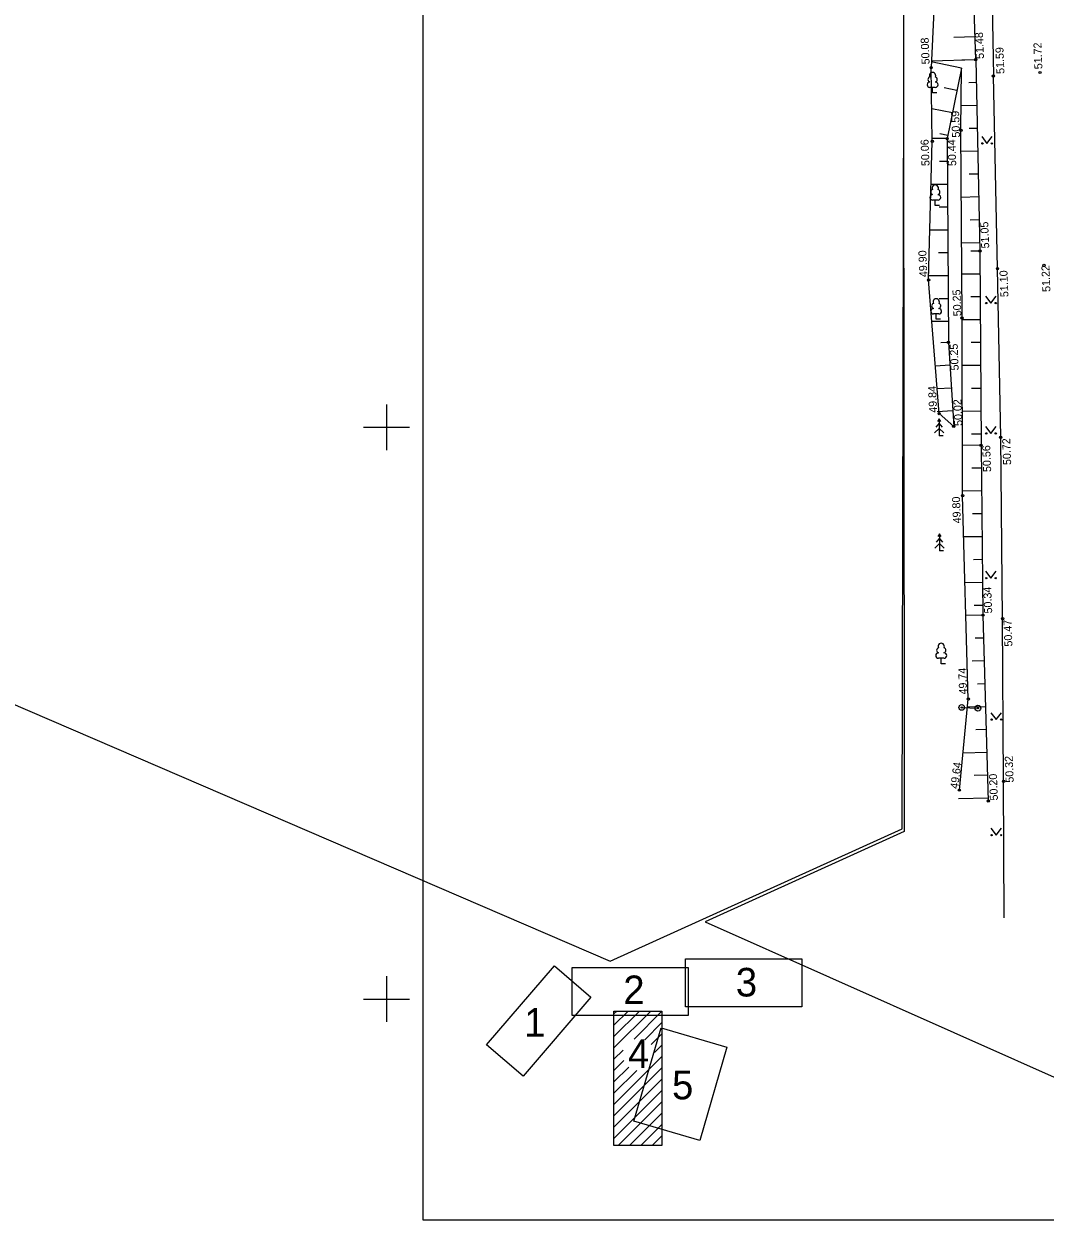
# Model space of a CAD drawing. Extents: x 640836 to 641902, y 6456216 to 6457208.
# Drawn here: x 641318.3 to 641407.6, y 6456230.7 to 6456335.3 of the extents above; entities that cross this region are included whole.
import ezdxf

# ---------------------------------------------------------------- set-up
doc = ezdxf.new("R2010")
doc.units = 0
for name, color, linetype in [('HALJASTUS', 7, 'Continuous'), ('KORGUS', 7, 'Continuous'), ('LIIKLUS', 7, 'Continuous'), ('MOOTPIIR', 7, 'Continuous'), ('PIIR', 7, 'Continuous'), ('PUU', 7, 'Continuous'), ('RELJEEF', 7, 'Continuous'), ('TEE', 7, 'Continuous'), ('VORK', 7, 'Continuous'), ('VORMISTUS', 7, 'Continuous')]:
    doc.layers.add(name, color=color, linetype=linetype)

msp = doc.modelspace()

# ---------------------------------------------------------------- linework, layer by layer
at = {"layer": 'HALJASTUS'}
for p, q in [((641402.05, 6456325.42), (641402.51, 6456324.82)), ((641402.51, 6456324.82), (641402.96, 6456325.42)), ((641402.39, 6456311.46), (641402.85, 6456310.86)), ((641402.85, 6456310.86), (641403.3, 6456311.46)), ((641402.39, 6456300.06), (641402.85, 6456299.46)), ((641402.85, 6456299.46), (641403.3, 6456300.06)), ((641402.39, 6456287.42), (641402.85, 6456286.81)), ((641402.85, 6456286.81), (641403.3, 6456287.42)), ((641402.86, 6456275.04), (641403.32, 6456274.44)), ((641403.32, 6456274.44), (641403.77, 6456275.04)), ((641402.86, 6456264.94), (641403.32, 6456264.33)), ((641403.32, 6456264.33), (641403.77, 6456264.94))]:
    msp.add_line(p, q, dxfattribs=at)
for centre in [(641402.11, 6456324.82), (641402.94, 6456324.82), (641402.45, 6456310.86), (641403.28, 6456310.86), (641402.45, 6456299.46), (641403.28, 6456299.46), (641402.45, 6456286.81), (641403.28, 6456286.81), (641402.92, 6456274.44), (641403.75, 6456274.44), (641402.92, 6456264.33), (641403.75, 6456264.33)]:
    msp.add_circle(centre, 0.055, dxfattribs=at)
at = {"layer": 'KORGUS'}
for centre in [(641401.53, 6456332.13), (641397.63, 6456331.45), (641403.07, 6456330.72), (641407.15, 6456331.02), (641400.23, 6456325.97), (641397.73, 6456325), (641399.03, 6456325.24), (641401.89, 6456315.4), (641403.43, 6456313.87), (641407.49, 6456314.17), (641397.41, 6456312.88), (641400.33, 6456309.56), (641399.14, 6456307.42), (641398.33, 6456301.19), (641399.61, 6456300.07), (641403.71, 6456299.12), (641401.99, 6456298.43), (641400.38, 6456294.01), (641402.16, 6456283.57), (641403.88, 6456283.26), (641400.88, 6456276.23), (641403.96, 6456269.03), (641400.1, 6456268.27), (641402.62, 6456267.32)]:
    msp.add_circle(centre, 0.1, dxfattribs=at)
at = {"layer": 'LIIKLUS'}
msp.add_line((641400.3, 6456275.5), (641401.72, 6456275.44), dxfattribs=at)
for centre, radius in [((641400.3, 6456275.5), 0.25), ((641400.3, 6456275.5), 0.05), ((641401.72, 6456275.44), 0.25), ((641401.72, 6456275.44), 0.05)]:
    msp.add_circle(centre, radius, dxfattribs=at)
at = {"layer": 'MOOTPIIR'}
msp.add_lwpolyline([(641424.05, 6456738.37), (641403.68, 6456739.19), (641371.44, 6456726.47), (641271.63, 6456706.55), (641273.15, 6456736.7), (641232.87, 6456737.56), (641226.62, 6456713.85), (641190.03, 6456664.71), (641129.71, 6456582.64), (641073.78, 6456511.07), (641050.4, 6456481.31), (641061.19, 6456474.45), (641084.25, 6456502.85), (641144.88, 6456578.12), (641176.72, 6456617.25), (641232.29, 6456685.9), (641365.9, 6456714.02), (641401.37, 6456684.12), (641395.04, 6456499.75), (641395.28, 6456271.07), (641395.28, 6456264.66), (641377.88, 6456256.77), (641421.36, 6456237.4)], dxfattribs=at)
at = {"layer": 'PIIR'}
msp.add_lwpolyline([(641395.61, 6456499.51), (641328.48, 6456490.08), (641219.71, 6456463.11), (641196.51, 6456421.16), (641204.34, 6456418.51), (641196.83, 6456397.32), (641158.23, 6456352.31), (641175.82, 6456336.75), (641369.56, 6456253.33), (641395.08, 6456264.88)], close=True, dxfattribs=at)
at = {"layer": 'PUU'}
for p, q in [((641397.99, 6456329.71), (641397.51, 6456329.71)), ((641397.75, 6456329.23), (641397.75, 6456329.71)), ((641398.13, 6456329.23), (641397.75, 6456329.23)), ((641398.23, 6456319.86), (641397.75, 6456319.86)), ((641397.99, 6456319.39), (641397.99, 6456319.86)), ((641398.37, 6456319.39), (641397.99, 6456319.39)), ((641398.31, 6456309.91), (641397.83, 6456309.91)), ((641398.07, 6456309.44), (641398.07, 6456309.91)), ((641398.45, 6456309.44), (641398.07, 6456309.44)), ((641398.33, 6456299.9), (641397.93, 6456299.5)), ((641398.33, 6456300.35), (641398.03, 6456300)), ((641398.33, 6456300.75), (641398.18, 6456300.5)), ((641398.48, 6456300.5), (641398.33, 6456300.75)), ((641398.33, 6456300.75), (641398.33, 6456299.25)), ((641398.63, 6456300), (641398.33, 6456300.35)), ((641398.73, 6456299.5), (641398.33, 6456299.9)), ((641398.69, 6456299.25), (641398.33, 6456299.25)), ((641398.36, 6456290.69), (641398.21, 6456290.44)), ((641398.51, 6456290.44), (641398.36, 6456290.69)), ((641398.36, 6456290.69), (641398.36, 6456289.19)), ((641398.36, 6456289.84), (641397.96, 6456289.44)), ((641398.36, 6456290.29), (641398.06, 6456289.94)), ((641398.66, 6456289.94), (641398.36, 6456290.29)), ((641398.76, 6456289.44), (641398.36, 6456289.84)), ((641398.72, 6456289.19), (641398.36, 6456289.19)), ((641398.75, 6456279.8), (641398.27, 6456279.8)), ((641398.51, 6456279.32), (641398.51, 6456279.8)), ((641398.89, 6456279.32), (641398.51, 6456279.32))]:
    msp.add_line(p, q, dxfattribs=at)
for centre, radius, start, end in [((641397.52, 6456329.95), 0.238, 90.0016, 269.3953), ((641397.58, 6456330.41), 0.233, 109.0217, 253.1415), ((641397.75, 6456330.75), 0.277, 332.5799, 207.4201), ((641397.93, 6456330.41), 0.233, 286.8508, 70.9859), ((641397.99, 6456329.95), 0.238, 270.6047, 89.9984), ((641397.82, 6456320.56), 0.233, 109.0217, 253.1415), ((641397.99, 6456320.91), 0.277, 332.5799, 207.4201), ((641398.16, 6456320.56), 0.233, 286.8508, 70.9859), ((641397.76, 6456320.1), 0.238, 90.0016, 269.3953), ((641398.23, 6456320.1), 0.238, 270.6047, 89.9984), ((641397.83, 6456310.15), 0.238, 90.0016, 269.3953), ((641397.9, 6456310.61), 0.233, 109.0217, 253.1415), ((641398.07, 6456310.96), 0.277, 332.5799, 207.4201), ((641398.24, 6456310.61), 0.233, 286.8508, 70.9859), ((641398.3, 6456310.15), 0.238, 270.6047, 89.9984), ((641398.51, 6456280.84), 0.277, 332.5799, 207.4201), ((641398.27, 6456280.04), 0.238, 90.0016, 269.3953), ((641398.34, 6456280.5), 0.233, 109.0217, 253.1415), ((641398.68, 6456280.5), 0.233, 286.8508, 70.9859), ((641398.75, 6456280.04), 0.238, 270.6047, 89.9984)]:
    msp.add_arc(centre, radius, start, end, dxfattribs=at)
at = {"layer": 'RELJEEF'}
for p, q in [((641401.47, 6456334.13), (641399.61, 6456334.07)), ((641400.28, 6456331.4), (641397.63, 6456331.94)), ((641401.53, 6456332.13), (641397.66, 6456332.01)), ((641401.53, 6456332.13), (641400.3, 6456332.11)), ((641401.57, 6456330.13), (641400.93, 6456330.12)), ((641399.88, 6456329.44), (641398.77, 6456329.67)), ((641401.62, 6456328.13), (641400.25, 6456328.11)), ((641399.49, 6456327.48), (641397.69, 6456327.85)), ((641401.66, 6456326.13), (641400.94, 6456326.12)), ((641399.03, 6456325.24), (641397.73, 6456325.24)), ((641399.09, 6456325.52), (641398.4, 6456325.66)), ((641401.7, 6456324.14), (641400.21, 6456324.1)), ((641399.04, 6456323.24), (641398.36, 6456323.24)), ((641401.74, 6456322.14), (641400.96, 6456322.12)), ((641399.05, 6456321.24), (641397.63, 6456321.24)), ((641401.79, 6456320.14), (641400.26, 6456320.1)), ((641399.07, 6456319.24), (641398.32, 6456319.24)), ((641401.83, 6456318.14), (641401.05, 6456318.12)), ((641399.08, 6456317.24), (641397.52, 6456317.23)), ((641401.87, 6456316.14), (641400.29, 6456316.1)), ((641399.09, 6456315.24), (641398.28, 6456315.24)), ((641401.89, 6456315.4), (641401.09, 6456315.4)), ((641401.9, 6456313.4), (641400.31, 6456313.39)), ((641399.1, 6456313.24), (641397.42, 6456313.23)), ((641401.91, 6456311.4), (641401.11, 6456311.4)), ((641399.12, 6456311.24), (641398.33, 6456311.24)), ((641399.13, 6456309.24), (641397.69, 6456309.24)), ((641401.92, 6456309.4), (641400.33, 6456309.39)), ((641399.14, 6456307.42), (641398.49, 6456307.38)), ((641401.94, 6456307.4), (641401.14, 6456307.4)), ((641399.27, 6456305.42), (641398, 6456305.34)), ((641401.95, 6456305.4), (641400.34, 6456305.39)), ((641399.4, 6456303.43), (641398.16, 6456303.35)), ((641401.96, 6456303.4), (641401.15, 6456303.4)), ((641399.52, 6456301.43), (641398.15, 6456301.34)), ((641401.97, 6456301.4), (641400.35, 6456301.39)), ((641401.98, 6456299.4), (641401.17, 6456299.4)), ((641401.99, 6456298.43), (641400.36, 6456298.41)), ((641402.01, 6456296.43), (641401.19, 6456296.42)), ((641402.04, 6456294.43), (641400.38, 6456294.41)), ((641402.06, 6456292.43), (641401.24, 6456292.42)), ((641402.08, 6456290.43), (641400.48, 6456290.41)), ((641402.1, 6456288.43), (641401.32, 6456288.42)), ((641402.13, 6456286.43), (641400.59, 6456286.41)), ((641402.15, 6456284.43), (641401.4, 6456284.42)), ((641402.16, 6456283.57), (641400.67, 6456283.53)), ((641402.22, 6456281.57), (641401.47, 6456281.55)), ((641402.27, 6456279.57), (641401.21, 6456279.54)), ((641402.33, 6456277.57), (641401.67, 6456277.55)), ((641402.39, 6456275.57), (641400.81, 6456275.53)), ((641402.44, 6456273.57), (641401.53, 6456273.55)), ((641402.5, 6456271.57), (641400.42, 6456271.51)), ((641402.56, 6456269.57), (641401.39, 6456269.54)), ((641402.61, 6456267.57), (641400.02, 6456267.5))]:
    msp.add_line(p, q, dxfattribs=at)
for points in [[(641393.87, 6456378.81), (641395.89, 6456377.48), (641399.28, 6456376.37), (641398.78, 6456355.75), (641397.63, 6456331.45)], [(641401.53, 6456332.13), (641400.72, 6456357.21), (641400.73, 6456373.71), (641399.9, 6456377.18), (641394, 6456379.14)], [(641399.61, 6456300.07), (641398.33, 6456301.19), (641397.41, 6456312.88), (641397.73, 6456325), (641397.63, 6456331.45)], [(641400.28, 6456331.4), (641399.03, 6456325.24), (641399.14, 6456307.42), (641399.61, 6456300.07)], [(641400.1, 6456268.27), (641400.88, 6456276.23), (641400.38, 6456294.01), (641400.33, 6456309.56), (641400.23, 6456325.97), (641400.29, 6456331.37)], [(641401.53, 6456332.13), (641401.89, 6456315.4), (641401.99, 6456298.43), (641402.16, 6456283.57), (641402.62, 6456267.32)]]:
    msp.add_lwpolyline(points, dxfattribs=at)
at = {"layer": 'TEE'}
for points in [[(641401.7, 6456424.91), (641401.7, 6456407.59), (641401.82, 6456391.43), (641402.24, 6456375), (641402.59, 6456357.23), (641403.07, 6456330.72)], [(641404.01, 6456257.11), (641403.96, 6456269.03), (641403.88, 6456283.26), (641403.71, 6456299.12), (641403.43, 6456313.87), (641403.07, 6456330.72)]]:
    msp.add_lwpolyline(points, dxfattribs=at)
at = {"layer": 'VORK'}
for p, q in [((641350, 6456302), (641350, 6456298)), ((641348, 6456300), (641352, 6456300)), ((641350, 6456252), (641350, 6456248)), ((641348, 6456250), (641352, 6456250))]:
    msp.add_line(p, q, dxfattribs=at)
at = {"layer": 'VORMISTUS'}
for p, q in [((641369.88, 6456248.7), (641370.14, 6456248.96)), ((641369.88, 6456247.71), (641371.13, 6456248.96)), ((641369.88, 6456246.72), (641372.12, 6456248.96)), ((641369.88, 6456245.73), (641373.11, 6456248.96)), ((641371.65, 6456246.5), (641374.08, 6456248.94)), ((641372.59, 6456246.45), (641374.08, 6456247.95)), ((641373.14, 6456246.02), (641374.08, 6456246.96)), ((641369.88, 6456244.74), (641370.69, 6456245.55)), ((641373.43, 6456245.32), (641374.08, 6456245.97)), ((641369.88, 6456240.78), (641374.08, 6456244.98)), ((641369.88, 6456243.75), (641370.75, 6456244.62)), ((641369.88, 6456242.76), (641371.18, 6456244.06)), ((641369.88, 6456239.79), (641374.08, 6456243.99)), ((641369.88, 6456241.77), (641371.89, 6456243.77)), ((641369.88, 6456238.8), (641374.08, 6456243)), ((641369.88, 6456237.81), (641374.08, 6456242.01)), ((641370.27, 6456237.21), (641374.08, 6456241.02)), ((641371.26, 6456237.21), (641374.08, 6456240.03)), ((641372.25, 6456237.21), (641374.08, 6456239.04)), ((641373.24, 6456237.21), (641374.08, 6456238.05))]:
    msp.add_line(p, q, dxfattribs=at)
for points in [[(641353.22, 6456230.68), (641353.22, 6456622.27), (641493.22, 6456622.27), (641493.22, 6456230.68)], [(641358.76, 6456246), (641364.69, 6456252.92), (641367.88, 6456250.18), (641361.95, 6456243.27)], [(641366.23, 6456252.76), (641376.39, 6456252.76), (641376.39, 6456248.56), (641366.23, 6456248.56)], [(641376.15, 6456253.52), (641386.31, 6456253.52), (641386.31, 6456249.32), (641376.15, 6456249.32)], [(641369.88, 6456237.21), (641369.88, 6456248.96), (641374.08, 6456248.96), (641374.08, 6456237.21)], [(641371.63, 6456239.32), (641374.01, 6456247.48), (641379.77, 6456245.8), (641377.39, 6456237.64)]]:
    msp.add_lwpolyline(points, close=True, dxfattribs=at)

# ---------------------------------------------------------------- texts
at = {"layer": 'KORGUS'}
for s, rotation, p in [('51.48', 92.3113, (641402.25, 6456332.22)), ('50.08', 92.3113, (641397.5, 6456331.74)), ('51.72', 92.3113, (641407.36, 6456331.32)), ('51.59', 92.3113, (641404.04, 6456330.91)), ('50.59', 92.3113, (641400.16, 6456325.34)), ('50.06', 92.3113, (641397.49, 6456322.85)), ('50.44', 92.3113, (641399.83, 6456322.85)), ('51.05', 92.3113, (641402.71, 6456315.65)), ('49.90', 92.3113, (641397.3, 6456313.14)), ('51.10', 92.3113, (641404.39, 6456311.39)), ('51.22', 92.3113, (641408.06, 6456311.85)), ('50.25', 92.3113, (641400.28, 6456309.72)), ('50.25', 92.3113, (641400.04, 6456304.98)), ('49.84', 92.3113, (641398.15, 6456301.28)), ('50.02', 92.3113, (641400.36, 6456300.13)), ('50.72', 92.3113, (641404.63, 6456296.71)), ('50.56', 92.3113, (641402.88, 6456296.1)), ('49.80', 92.3113, (641400.24, 6456291.61)), ('50.34', 92.3113, (641402.97, 6456283.73)), ('50.47', 92.3113, (641404.74, 6456280.84)), ('49.74', 92.3113, (641400.78, 6456276.65)), ('49.64', 82.4075, (641399.98, 6456268.35)), ('50.32', 92.3113, (641404.85, 6456268.94)), ('50.20', 92.3113, (641403.47, 6456267.38))]:
    msp.add_text(s, height=0.7, rotation=rotation, dxfattribs=at).set_placement(p)
at = {"layer": 'VORMISTUS'}
for s, p in [('3', (641380.55, 6456250.23)), ('2', (641370.71, 6456249.56)), ('1', (641362.04, 6456246.71)), ('4', (641371.12, 6456243.98)), ('5', (641374.97, 6456241.24))]:
    msp.add_text(s, height=2.5, dxfattribs=at).set_placement(p)

doc.saveas('drawing.dxf')
